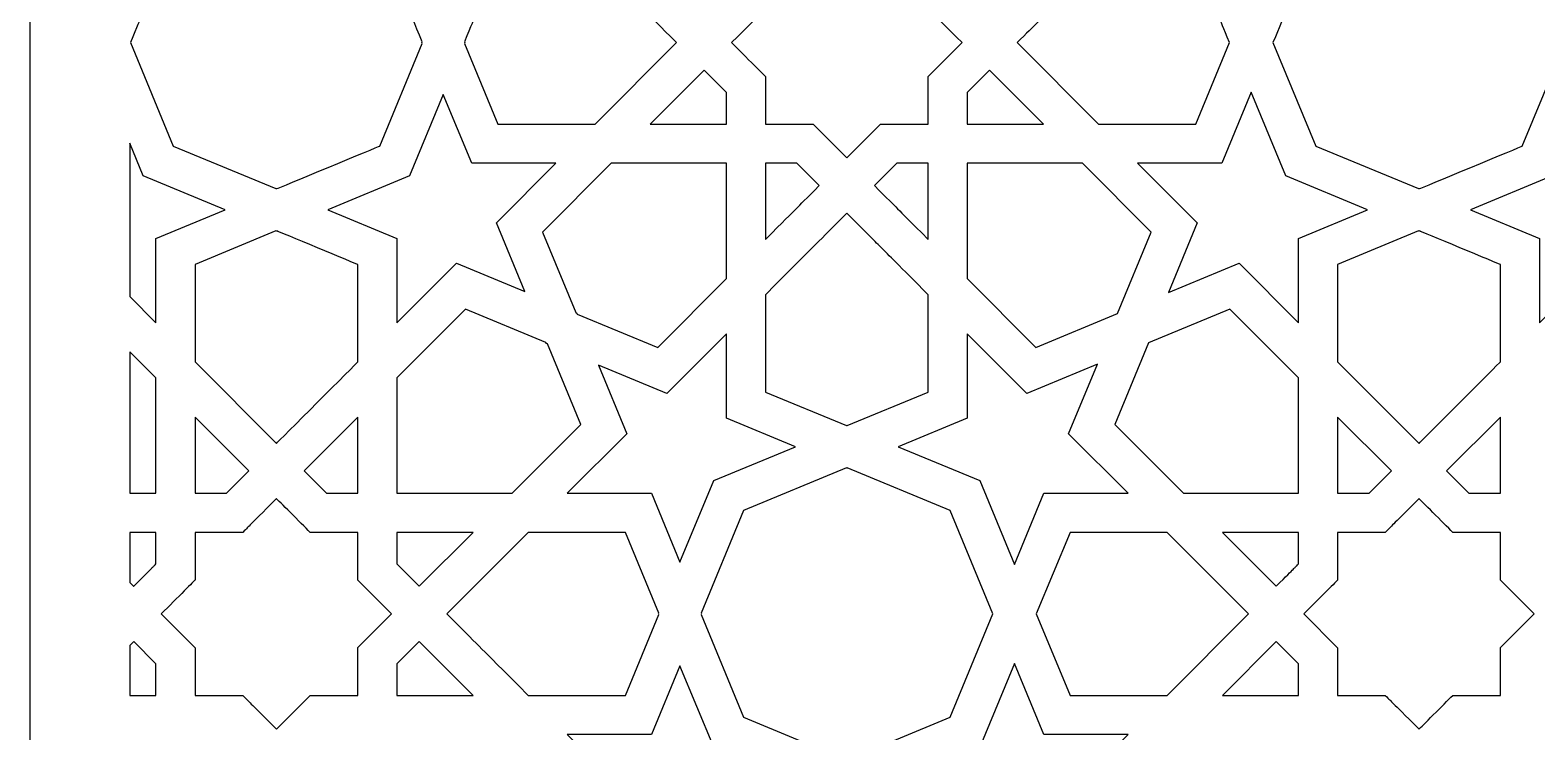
# Model space of a CAD drawing. Header units: millimetres. Extents: x -64 to 64, y -64 to 64.
# Drawn here: x -63.5 to 5.2, y -5.3 to 26.7 of the extents above; entities that cross this region are included whole.
import ezdxf

# ---------------------------------------------------------------- set-up
doc = ezdxf.new("R2010")
doc.units = ezdxf.units.MM
doc.header["$MEASUREMENT"] = 0
doc.layers.add('layer 1', color=7, linetype='Continuous')

msp = doc.modelspace()

# ---------------------------------------------------------------- linework, layer by layer
at = {"layer": 'layer 1', "color": 250}
for points, knots in [([(-63.5, 63.5), (-63.5, 63.5), (-63.5, -63.5), (-63.5, -63.5), (-63.5, -63.5), (-63.5, -63.5), (63.5, -63.5), (63.5, -63.5), (63.5, -63.5), (63.5, -63.5), (63.5, 63.5), (63.5, 63.5), (63.5, 63.5), (63.5, 63.5), (-63.5, 63.5), (-63.5, 63.5)], [0, 0, 0, 0, 0.2, 0.2, 0.2, 0.2, 0.4, 0.4, 0.4, 0.4, 0.6, 0.6, 0.6, 0.6, 1, 1, 1, 1]), ([(-47.5688, 30.8331), (-46.4172, 28.0494), (-46.3383, 27.8589), (-45.634, 26.156), (-45.634, 26.156), (-45.634, 26.156), (-45.6479, 26.1225), (-45.6479, 26.1225), (-45.6479, 26.1225), (-45.6479, 26.1225), (-45.634, 26.089), (-45.634, 26.089), (-45.634, 26.089), (-45.634, 26.089), (-47.5688, 21.4122), (-47.5688, 21.4122), (-47.5688, 21.4122), (-47.5907, 21.403), (-52.2323, 19.4793), (-52.2543, 19.4705), (-52.2543, 19.4705), (-52.2543, 19.4705), (-52.2752, 19.479), (-52.2752, 19.479), (-52.2752, 19.479), (-52.2752, 19.479), (-52.2961, 19.4705), (-52.2961, 19.4705), (-52.2961, 19.4705), (-52.2961, 19.4705), (-56.9819, 21.4122), (-56.9819, 21.4122), (-56.9819, 21.4122), (-56.9819, 21.4122), (-58.9307, 26.1225), (-58.9307, 26.1225), (-58.9307, 26.1225), (-58.2646, 27.7326), (-58.7317, 26.6033), (-56.9815, 30.8331), (-56.9815, 30.8331), (-56.9815, 30.8331), (-52.2752, 32.7836), (-52.2752, 32.7836), (-52.2752, 32.7836), (-52.218, 32.76), (-47.626, 30.8568), (-47.5688, 30.8331)], [0, 0, 0, 0, 0.0769231, 0.0769231, 0.0769231, 0.0769231, 0.1538462, 0.1538462, 0.1538462, 0.1538462, 0.2307692, 0.2307692, 0.2307692, 0.2307692, 0.3076923, 0.3076923, 0.3076923, 0.3076923, 0.3846154, 0.3846154, 0.3846154, 0.3846154, 0.4615385, 0.4615385, 0.4615385, 0.4615385, 0.5384615, 0.5384615, 0.5384615, 0.5384615, 0.6153846, 0.6153846, 0.6153846, 0.6153846, 0.6923077, 0.6923077, 0.6923077, 0.6923077, 0.7692308, 0.7692308, 0.7692308, 0.7692308, 0.8461538, 0.8461538, 0.8461538, 0.8461538, 1, 1, 1, 1]), ([(6.4336, 26.089), (6.4336, 26.089), (4.499, 21.4122), (4.499, 21.4122), (4.499, 21.4122), (4.4771, 21.403), (-0.1647, 19.4793), (-0.1866, 19.4705), (-0.1866, 19.4705), (-0.1866, 19.4705), (-0.2074, 19.479), (-0.2074, 19.479), (-0.2074, 19.479), (-0.2074, 19.479), (-0.2286, 19.4705), (-0.2286, 19.4705), (-0.2286, 19.4705), (-0.2286, 19.4705), (-4.9142, 21.4122), (-4.9142, 21.4122), (-4.9142, 21.4122), (-4.9142, 21.4122), (-6.8629, 26.1225), (-6.8629, 26.1225), (-6.8629, 26.1225), (-6.1969, 27.7326), (-6.664, 26.6033), (-4.9138, 30.8331), (-4.9138, 30.8331), (-4.9138, 30.8331), (-0.2074, 32.7836), (-0.2074, 32.7836), (-0.2074, 32.7836), (-0.1503, 32.76), (4.4418, 30.8568), (4.499, 30.8331), (4.499, 30.8331), (5.6504, 28.0494), (5.7291, 27.8589), (6.4336, 26.156), (6.4336, 26.156), (6.4336, 26.156), (6.4199, 26.1225), (6.4199, 26.1225), (6.4199, 26.1225), (6.4199, 26.1225), (6.4336, 26.089), (6.4336, 26.089)], [0, 0, 0, 0, 0.0769231, 0.0769231, 0.0769231, 0.0769231, 0.1538462, 0.1538462, 0.1538462, 0.1538462, 0.2307692, 0.2307692, 0.2307692, 0.2307692, 0.3076923, 0.3076923, 0.3076923, 0.3076923, 0.3846154, 0.3846154, 0.3846154, 0.3846154, 0.4615385, 0.4615385, 0.4615385, 0.4615385, 0.5384615, 0.5384615, 0.5384615, 0.5384615, 0.6153846, 0.6153846, 0.6153846, 0.6153846, 0.6923077, 0.6923077, 0.6923077, 0.6923077, 0.7692308, 0.7692308, 0.7692308, 0.7692308, 0.8461538, 0.8461538, 0.8461538, 0.8461538, 1, 1, 1, 1]), ([(-27.8204, 29.8376), (-27.4331, 30.2256), (-27.6796, 29.9787), (-26.2834, 31.3764), (-26.2834, 31.3764), (-24.8864, 29.9787), (-25.1329, 30.2256), (-24.7456, 29.8376), (-24.7456, 29.8376), (-24.7456, 29.8376), (-22.5714, 29.8376), (-22.5714, 29.8376), (-22.5714, 29.8376), (-22.5714, 29.8376), (-22.5714, 27.6624), (-22.5714, 27.6624), (-22.5714, 27.6624), (-22.2134, 27.3036), (-22.5122, 27.6027), (-21.0337, 26.1225), (-21.0337, 26.1225), (-21.0337, 26.1225), (-22.5714, 24.584), (-22.5714, 24.584), (-22.5714, 24.584), (-22.5714, 23.2911), (-22.5714, 23.6986), (-22.5714, 22.4084), (-22.5714, 22.4084), (-24.4909, 22.4084), (-23.9942, 22.4084), (-24.7459, 22.4084), (-24.7459, 22.4084), (-24.7459, 22.4084), (-26.2834, 20.8693), (-26.2834, 20.8693), (-26.2834, 20.8693), (-26.2834, 20.8693), (-27.8201, 22.4084), (-27.8201, 22.4084), (-27.8201, 22.4084), (-28.5722, 22.4084), (-28.0744, 22.4084), (-29.9944, 22.4084), (-29.9944, 22.4084), (-29.9944, 23.6933), (-29.9944, 23.2939), (-29.9944, 24.584), (-29.9944, 24.584), (-30.3822, 24.9717), (-30.1352, 24.7244), (-31.532, 26.1225), (-31.532, 26.1225), (-30.0368, 27.6186), (-30.3703, 27.2849), (-29.9944, 27.6613), (-29.9944, 27.6613), (-29.9944, 28.9546), (-29.9944, 28.5468), (-29.9944, 29.8376), (-29.9944, 29.8376), (-28.71, 29.8376), (-29.1097, 29.8376), (-27.8204, 29.8376)], [0, 0, 0, 0, 0.0588235, 0.0588235, 0.0588235, 0.0588235, 0.1176471, 0.1176471, 0.1176471, 0.1176471, 0.1764706, 0.1764706, 0.1764706, 0.1764706, 0.2352941, 0.2352941, 0.2352941, 0.2352941, 0.2941176, 0.2941176, 0.2941176, 0.2941176, 0.3529412, 0.3529412, 0.3529412, 0.3529412, 0.4117647, 0.4117647, 0.4117647, 0.4117647, 0.4705882, 0.4705882, 0.4705882, 0.4705882, 0.5294118, 0.5294118, 0.5294118, 0.5294118, 0.5882353, 0.5882353, 0.5882353, 0.5882353, 0.6470588, 0.6470588, 0.6470588, 0.6470588, 0.7058824, 0.7058824, 0.7058824, 0.7058824, 0.7647059, 0.7647059, 0.7647059, 0.7647059, 0.8235294, 0.8235294, 0.8235294, 0.8235294, 0.8823529, 0.8823529, 0.8823529, 0.8823529, 1, 1, 1, 1]), ([(-43.7093, 26.156), (-43.0506, 27.7481), (-43.3769, 26.9593), (-42.186, 29.8376), (-42.186, 29.8376), (-42.186, 29.8376), (-37.7581, 29.8376), (-37.7581, 29.8376), (-37.7581, 29.8376), (-34.8762, 26.9529), (-35.682, 27.7594), (-34.0461, 26.1225), (-34.0461, 26.1225), (-34.0461, 26.1225), (-37.7581, 22.4077), (-37.7581, 22.4077), (-37.7581, 22.4077), (-37.7581, 22.4077), (-42.186, 22.4077), (-42.186, 22.4077), (-42.186, 22.4077), (-42.186, 22.4077), (-43.7093, 26.089), (-43.7093, 26.089), (-43.7093, 26.089), (-43.7093, 26.089), (-43.6952, 26.1225), (-43.6952, 26.1225), (-43.6952, 26.1225), (-43.6952, 26.1225), (-43.7093, 26.156), (-43.7093, 26.156)], [0, 0, 0, 0, 0.1111111, 0.1111111, 0.1111111, 0.1111111, 0.2222222, 0.2222222, 0.2222222, 0.2222222, 0.3333333, 0.3333333, 0.3333333, 0.3333333, 0.4444444, 0.4444444, 0.4444444, 0.4444444, 0.5555556, 0.5555556, 0.5555556, 0.5555556, 0.6666667, 0.6666667, 0.6666667, 0.6666667, 0.7777778, 0.7777778, 0.7777778, 0.7777778, 1, 1, 1, 1]), ([(-14.8078, 29.8376), (-14.8078, 29.8376), (-10.3801, 29.8376), (-10.3801, 29.8376), (-10.3801, 29.8376), (-9.1436, 26.8496), (-9.4446, 27.5766), (-8.8427, 26.1225), (-8.8427, 26.1225), (-8.8427, 26.1225), (-10.3801, 22.4084), (-10.3801, 22.4084), (-10.3801, 22.4084), (-10.3801, 22.4084), (-14.8078, 22.4084), (-14.8078, 22.4084), (-14.8078, 22.4084), (-14.8078, 22.4084), (-18.5194, 26.1225), (-18.5194, 26.1225), (-18.5194, 26.1225), (-16.7763, 27.8673), (-17.714, 26.9286), (-14.8078, 29.8376)], [0, 0, 0, 0, 0.1428571, 0.1428571, 0.1428571, 0.1428571, 0.2857143, 0.2857143, 0.2857143, 0.2857143, 0.4285714, 0.4285714, 0.4285714, 0.4285714, 0.5714286, 0.5714286, 0.5714286, 0.5714286, 0.7142857, 0.7142857, 0.7142857, 0.7142857, 1, 1, 1, 1]), ([(-32.789, 24.8645), (-32.789, 24.8645), (-31.7726, 23.8467), (-31.7726, 23.8467), (-31.7726, 23.8467), (-31.7726, 23.8467), (-31.7726, 22.4084), (-31.7726, 22.4084), (-31.7726, 22.4084), (-31.7726, 22.4084), (-35.2437, 22.4077), (-35.2437, 22.4077), (-35.2437, 22.4077), (-35.2437, 22.4077), (-32.789, 24.8645), (-32.789, 24.8645)], [0, 0, 0, 0, 0.2, 0.2, 0.2, 0.2, 0.4, 0.4, 0.4, 0.4, 0.6, 0.6, 0.6, 0.6, 1, 1, 1, 1]), ([(-19.7771, 24.8645), (-19.7771, 24.8645), (-19.7764, 24.8638), (-19.7764, 24.8638), (-19.7764, 24.8638), (-19.7764, 24.8638), (-19.776, 24.8645), (-19.776, 24.8645), (-19.776, 24.8645), (-19.776, 24.8645), (-17.3224, 22.4084), (-17.3224, 22.4084), (-17.3224, 22.4084), (-17.3224, 22.4084), (-20.7934, 22.4084), (-20.7934, 22.4084), (-20.7934, 22.4084), (-20.7934, 22.4084), (-20.7934, 23.8467), (-20.7934, 23.8467), (-20.7934, 23.8467), (-20.7934, 23.8467), (-19.7771, 24.8645), (-19.7771, 24.8645)], [0, 0, 0, 0, 0.1428571, 0.1428571, 0.1428571, 0.1428571, 0.2857143, 0.2857143, 0.2857143, 0.2857143, 0.4285714, 0.4285714, 0.4285714, 0.4285714, 0.5714286, 0.5714286, 0.5714286, 0.5714286, 0.7142857, 0.7142857, 0.7142857, 0.7142857, 1, 1, 1, 1]), ([(-43.3736, 20.628), (-43.3736, 20.628), (-39.5363, 20.628), (-39.5363, 20.628), (-39.5363, 20.628), (-39.5363, 20.628), (-42.2497, 17.9126), (-42.2497, 17.9126), (-42.2497, 17.9126), (-42.2497, 17.9126), (-40.956, 14.7863), (-40.956, 14.7863), (-40.956, 14.7863), (-40.956, 14.7863), (-44.0715, 16.0778), (-44.0715, 16.0778), (-44.0715, 16.0778), (-44.0715, 16.0778), (-46.7858, 13.3618), (-46.7858, 13.3618), (-46.7858, 13.3618), (-46.7858, 13.8458), (-46.7858, 16.733), (-46.7858, 17.2029), (-46.7858, 17.2029), (-46.7858, 17.2029), (-49.9309, 18.5071), (-49.9309, 18.5071), (-49.9309, 18.5071), (-49.9309, 18.5071), (-46.2084, 20.0505), (-46.2084, 20.0505), (-46.2084, 20.0505), (-46.2084, 20.0505), (-44.6716, 23.7638), (-44.6716, 23.7638), (-44.6716, 23.7638), (-44.6716, 23.7638), (-43.3736, 20.628), (-43.3736, 20.628)], [0, 0, 0, 0, 0.0909091, 0.0909091, 0.0909091, 0.0909091, 0.1818182, 0.1818182, 0.1818182, 0.1818182, 0.2727273, 0.2727273, 0.2727273, 0.2727273, 0.3636364, 0.3636364, 0.3636364, 0.3636364, 0.4545455, 0.4545455, 0.4545455, 0.4545455, 0.5454545, 0.5454545, 0.5454545, 0.5454545, 0.6363636, 0.6363636, 0.6363636, 0.6363636, 0.7272727, 0.7272727, 0.7272727, 0.7272727, 0.8181818, 0.8181818, 0.8181818, 0.8181818, 1, 1, 1, 1]), ([(-8.4113, 16.0778), (-8.4113, 16.0778), (-11.6268, 14.7447), (-11.6268, 14.7447), (-11.6268, 14.7447), (-11.6268, 14.7447), (-10.3159, 17.9119), (-10.3159, 17.9119), (-10.3159, 17.9119), (-10.3159, 17.9119), (-13.0302, 20.6287), (-13.0302, 20.6287), (-13.0302, 20.6287), (-12.5465, 20.6287), (-9.6622, 20.6287), (-9.1923, 20.6287), (-9.1923, 20.6287), (-9.1923, 20.6287), (-7.8528, 23.8644), (-7.8528, 23.8644), (-7.8528, 23.8644), (-7.8528, 23.8644), (-6.2742, 20.0505), (-6.2742, 20.0505), (-6.2742, 20.0505), (-6.2742, 20.0505), (-2.5516, 18.5071), (-2.5516, 18.5071), (-2.5516, 18.5071), (-2.5516, 18.5071), (-5.6974, 17.2029), (-5.6974, 17.2029), (-5.6974, 17.2029), (-5.6974, 16.7192), (-5.6974, 13.8335), (-5.6974, 13.3618), (-5.6974, 13.3618), (-5.6974, 13.3618), (-8.4113, 16.0778), (-8.4113, 16.0778)], [0, 0, 0, 0, 0.0909091, 0.0909091, 0.0909091, 0.0909091, 0.1818182, 0.1818182, 0.1818182, 0.1818182, 0.2727273, 0.2727273, 0.2727273, 0.2727273, 0.3636364, 0.3636364, 0.3636364, 0.3636364, 0.4545455, 0.4545455, 0.4545455, 0.4545455, 0.5454545, 0.5454545, 0.5454545, 0.5454545, 0.6363636, 0.6363636, 0.6363636, 0.6363636, 0.7272727, 0.7272727, 0.7272727, 0.7272727, 0.8181818, 0.8181818, 0.8181818, 0.8181818, 1, 1, 1, 1]), ([(8.6942, 20.628), (8.6942, 20.628), (12.5314, 20.628), (12.5314, 20.628), (12.5314, 20.628), (12.5314, 20.628), (9.8178, 17.9126), (9.8178, 17.9126), (9.8178, 17.9126), (9.8178, 17.9126), (11.1114, 14.7863), (11.1114, 14.7863), (11.1114, 14.7863), (11.1114, 14.7863), (7.9961, 16.0778), (7.9961, 16.0778), (7.9961, 16.0778), (7.9961, 16.0778), (5.2818, 13.3618), (5.2818, 13.3618), (5.2818, 13.3618), (5.2818, 13.8458), (5.2818, 16.733), (5.2818, 17.2029), (5.2818, 17.2029), (5.2818, 17.2029), (2.1368, 18.5071), (2.1368, 18.5071), (2.1368, 18.5071), (2.1368, 18.5071), (5.8593, 20.0505), (5.8593, 20.0505), (5.8593, 20.0505), (5.8593, 20.0505), (7.396, 23.7638), (7.396, 23.7638), (7.396, 23.7638), (7.396, 23.7638), (8.6942, 20.628), (8.6942, 20.628)], [0, 0, 0, 0, 0.0909091, 0.0909091, 0.0909091, 0.0909091, 0.1818182, 0.1818182, 0.1818182, 0.1818182, 0.2727273, 0.2727273, 0.2727273, 0.2727273, 0.3636364, 0.3636364, 0.3636364, 0.3636364, 0.4545455, 0.4545455, 0.4545455, 0.4545455, 0.5454545, 0.5454545, 0.5454545, 0.5454545, 0.6363636, 0.6363636, 0.6363636, 0.6363636, 0.7272727, 0.7272727, 0.7272727, 0.7272727, 0.8181818, 0.8181818, 0.8181818, 0.8181818, 1, 1, 1, 1]), ([(-58.9587, 21.5403), (-58.9587, 21.5403), (-58.3419, 20.0505), (-58.3419, 20.0505), (-58.3419, 20.0505), (-58.3419, 20.0505), (-54.6194, 18.5071), (-54.6194, 18.5071), (-54.6194, 18.5071), (-54.6194, 18.5071), (-57.7649, 17.2029), (-57.7649, 17.2029), (-57.7649, 17.2029), (-57.7649, 16.7192), (-57.7649, 13.8335), (-57.7649, 13.3618), (-57.7649, 13.3618), (-57.7649, 13.3618), (-58.9587, 14.5563), (-58.9587, 14.5563), (-58.9587, 14.5563), (-58.9587, 14.5563), (-58.9587, 21.5403), (-58.9587, 21.5403)], [0, 0, 0, 0, 0.1428571, 0.1428571, 0.1428571, 0.1428571, 0.2857143, 0.2857143, 0.2857143, 0.2857143, 0.4285714, 0.4285714, 0.4285714, 0.4285714, 0.5714286, 0.5714286, 0.5714286, 0.5714286, 0.7142857, 0.7142857, 0.7142857, 0.7142857, 1, 1, 1, 1]), ([(-31.7726, 20.6287), (-31.7726, 20.6287), (-31.7726, 15.3751), (-31.7726, 15.3751), (-31.7726, 15.3751), (-31.7726, 15.3751), (-34.9032, 12.2417), (-34.9032, 12.2417), (-34.9032, 12.2417), (-34.9032, 12.2417), (-38.5643, 13.759), (-38.5643, 13.759), (-38.5643, 13.759), (-38.5643, 13.759), (-38.5826, 13.8024), (-38.5826, 13.8024), (-38.5826, 13.8024), (-38.5826, 13.8024), (-38.6332, 13.8236), (-38.6332, 13.8236), (-38.6332, 13.8236), (-38.6332, 13.8236), (-40.1526, 17.4946), (-40.1526, 17.4946), (-40.1526, 17.4946), (-40.1526, 17.4946), (-37.0218, 20.628), (-37.0218, 20.628), (-37.0218, 20.628), (-37.0218, 20.628), (-31.7726, 20.6287), (-31.7726, 20.6287)], [0, 0, 0, 0, 0.1111111, 0.1111111, 0.1111111, 0.1111111, 0.2222222, 0.2222222, 0.2222222, 0.2222222, 0.3333333, 0.3333333, 0.3333333, 0.3333333, 0.4444444, 0.4444444, 0.4444444, 0.4444444, 0.5555556, 0.5555556, 0.5555556, 0.5555556, 0.6666667, 0.6666667, 0.6666667, 0.6666667, 0.7777778, 0.7777778, 0.7777778, 0.7777778, 1, 1, 1, 1]), ([(-29.9944, 17.1542), (-29.9944, 17.1542), (-29.9944, 20.6287), (-29.9944, 20.6287), (-29.9944, 20.6287), (-29.9944, 20.6287), (-28.5571, 20.6287), (-28.5571, 20.6287), (-28.5571, 20.6287), (-28.5571, 20.6287), (-27.5403, 19.6106), (-27.5403, 19.6106), (-27.5403, 19.6106), (-28.8159, 18.3339), (-28.2899, 18.8602), (-29.9944, 17.1542)], [0, 0, 0, 0, 0.2, 0.2, 0.2, 0.2, 0.4, 0.4, 0.4, 0.4, 0.6, 0.6, 0.6, 0.6, 1, 1, 1, 1]), ([(-25.0261, 19.6106), (-25.0261, 19.6106), (-24.009, 20.6287), (-24.009, 20.6287), (-24.009, 20.6287), (-24.009, 20.6287), (-22.5714, 20.6287), (-22.5714, 20.6287), (-22.5714, 20.6287), (-22.5714, 20.6287), (-22.5714, 17.1542), (-22.5714, 17.1542), (-22.5714, 17.1542), (-24.3004, 18.8842), (-23.7465, 18.3303), (-25.0261, 19.6106)], [0, 0, 0, 0, 0.2, 0.2, 0.2, 0.2, 0.4, 0.4, 0.4, 0.4, 0.6, 0.6, 0.6, 0.6, 1, 1, 1, 1]), ([(-15.5441, 20.6287), (-15.5441, 20.6287), (-12.4135, 17.495), (-12.4135, 17.495), (-12.4135, 17.495), (-12.4135, 17.495), (-13.9506, 13.7806), (-13.9506, 13.7806), (-13.9506, 13.7806), (-13.9506, 13.7806), (-17.6629, 12.2417), (-17.6629, 12.2417), (-17.6629, 12.2417), (-17.6629, 12.2417), (-20.7934, 15.3751), (-20.7934, 15.3751), (-20.7934, 15.3751), (-20.7934, 15.3751), (-20.7934, 20.6287), (-20.7934, 20.6287), (-20.7934, 20.6287), (-20.7934, 20.6287), (-15.5441, 20.6287), (-15.5441, 20.6287)], [0, 0, 0, 0, 0.1428571, 0.1428571, 0.1428571, 0.1428571, 0.2857143, 0.2857143, 0.2857143, 0.2857143, 0.4285714, 0.4285714, 0.4285714, 0.4285714, 0.5714286, 0.5714286, 0.5714286, 0.5714286, 0.7142857, 0.7142857, 0.7142857, 0.7142857, 1, 1, 1, 1]), ([(-26.2837, 18.3526), (-26.2837, 18.3526), (-26.2834, 18.3522), (-26.2834, 18.3522), (-26.2834, 18.3522), (-26.2834, 18.3522), (-26.2826, 18.3526), (-26.2826, 18.3526), (-26.2826, 18.3526), (-24.3896, 16.4578), (-25.2779, 17.3468), (-22.5714, 14.6378), (-22.5714, 14.6378), (-22.5714, 14.6378), (-22.5714, 10.2062), (-22.5714, 10.2062), (-22.5714, 10.2062), (-22.5714, 10.2062), (-26.2625, 8.6762), (-26.2625, 8.6762), (-26.2625, 8.6762), (-26.2625, 8.6762), (-26.2834, 8.685), (-26.2834, 8.685), (-26.2834, 8.685), (-26.2834, 8.685), (-26.3038, 8.6762), (-26.3038, 8.6762), (-26.3038, 8.6762), (-26.3038, 8.6762), (-29.9944, 10.2062), (-29.9944, 10.2062), (-29.9944, 10.2062), (-29.9944, 10.2062), (-29.9944, 14.6378), (-29.9944, 14.6378), (-29.9944, 14.6378), (-27.2863, 17.3489), (-28.1234, 16.5107), (-26.2837, 18.3526)], [0, 0, 0, 0, 0.0909091, 0.0909091, 0.0909091, 0.0909091, 0.1818182, 0.1818182, 0.1818182, 0.1818182, 0.2727273, 0.2727273, 0.2727273, 0.2727273, 0.3636364, 0.3636364, 0.3636364, 0.3636364, 0.4545455, 0.4545455, 0.4545455, 0.4545455, 0.5454545, 0.5454545, 0.5454545, 0.5454545, 0.6363636, 0.6363636, 0.6363636, 0.6363636, 0.7272727, 0.7272727, 0.7272727, 0.7272727, 0.8181818, 0.8181818, 0.8181818, 0.8181818, 1, 1, 1, 1]), ([(-52.2752, 17.5352), (-52.2752, 17.5352), (-52.2543, 17.544), (-52.2543, 17.544), (-52.2543, 17.544), (-52.2325, 17.5352), (-48.5852, 16.0235), (-48.5635, 16.0143), (-48.5635, 16.0143), (-48.5635, 16.0143), (-48.5635, 11.5824), (-48.5635, 11.5824), (-48.5635, 11.5824), (-48.6245, 11.5214), (-52.2141, 7.928), (-52.2752, 7.8673), (-52.2752, 7.8673), (-52.2752, 7.8673), (-55.9868, 11.5824), (-55.9868, 11.5824), (-55.9868, 11.5824), (-55.9868, 11.5824), (-55.9868, 16.0143), (-55.9868, 16.0143), (-55.9868, 16.0143), (-55.9868, 16.0143), (-52.2961, 17.544), (-52.2961, 17.544), (-52.2961, 17.544), (-52.2961, 17.544), (-52.2752, 17.5352), (-52.2752, 17.5352)], [0, 0, 0, 0, 0.1111111, 0.1111111, 0.1111111, 0.1111111, 0.2222222, 0.2222222, 0.2222222, 0.2222222, 0.3333333, 0.3333333, 0.3333333, 0.3333333, 0.4444444, 0.4444444, 0.4444444, 0.4444444, 0.5555556, 0.5555556, 0.5555556, 0.5555556, 0.6666667, 0.6666667, 0.6666667, 0.6666667, 0.7777778, 0.7777778, 0.7777778, 0.7777778, 1, 1, 1, 1]), ([(-0.2074, 7.8673), (-0.2074, 7.8673), (-3.919, 11.5824), (-3.919, 11.5824), (-3.919, 11.5824), (-3.919, 11.5824), (-3.919, 16.0143), (-3.919, 16.0143), (-3.919, 16.0143), (-3.919, 16.0143), (-0.2286, 17.544), (-0.2286, 17.544), (-0.2286, 17.544), (-0.2286, 17.544), (-0.2074, 17.5352), (-0.2074, 17.5352), (-0.2074, 17.5352), (-0.2074, 17.5352), (-0.1866, 17.544), (-0.1866, 17.544), (-0.1866, 17.544), (-0.1647, 17.5352), (3.4826, 16.0235), (3.5041, 16.0143), (3.5041, 16.0143), (3.5041, 16.0143), (3.5041, 11.5824), (3.5041, 11.5824), (3.5041, 11.5824), (3.4431, 11.5214), (-0.1464, 7.928), (-0.2074, 7.8673)], [0, 0, 0, 0, 0.1111111, 0.1111111, 0.1111111, 0.1111111, 0.2222222, 0.2222222, 0.2222222, 0.2222222, 0.3333333, 0.3333333, 0.3333333, 0.3333333, 0.4444444, 0.4444444, 0.4444444, 0.4444444, 0.5555556, 0.5555556, 0.5555556, 0.5555556, 0.6666667, 0.6666667, 0.6666667, 0.6666667, 0.7777778, 0.7777778, 0.7777778, 0.7777778, 1, 1, 1, 1]), ([(-39.9941, 12.4612), (-39.9941, 12.4612), (-39.9758, 12.4171), (-39.9758, 12.4171), (-39.9758, 12.4171), (-39.9758, 12.4171), (-39.9247, 12.3959), (-39.9247, 12.3959), (-39.9247, 12.3959), (-39.9247, 12.3959), (-38.4058, 8.7256), (-38.4058, 8.7256), (-38.4058, 8.7256), (-38.4058, 8.7256), (-41.5365, 5.5919), (-41.5365, 5.5919), (-41.5365, 5.5919), (-41.5365, 5.5919), (-46.7858, 5.5919), (-46.7858, 5.5919), (-46.7858, 5.5919), (-46.7858, 5.5919), (-46.7858, 10.8454), (-46.7858, 10.8454), (-46.7858, 10.8454), (-46.7858, 10.8454), (-43.6552, 13.9785), (-43.6552, 13.9785), (-43.6552, 13.9785), (-43.6552, 13.9785), (-39.9941, 12.4612), (-39.9941, 12.4612)], [0, 0, 0, 0, 0.1111111, 0.1111111, 0.1111111, 0.1111111, 0.2222222, 0.2222222, 0.2222222, 0.2222222, 0.3333333, 0.3333333, 0.3333333, 0.3333333, 0.4444444, 0.4444444, 0.4444444, 0.4444444, 0.5555556, 0.5555556, 0.5555556, 0.5555556, 0.6666667, 0.6666667, 0.6666667, 0.6666667, 0.7777778, 0.7777778, 0.7777778, 0.7777778, 1, 1, 1, 1]), ([(-10.9467, 5.5919), (-10.9467, 5.5919), (-14.0769, 8.7253), (-14.0769, 8.7253), (-14.0769, 8.7253), (-14.0769, 8.7253), (-12.5395, 12.4404), (-12.5395, 12.4404), (-12.5395, 12.4404), (-12.5395, 12.4404), (-8.8279, 13.9785), (-8.8279, 13.9785), (-8.8279, 13.9785), (-8.8279, 13.9785), (-5.6974, 10.8454), (-5.6974, 10.8454), (-5.6974, 10.8454), (-5.6974, 10.8454), (-5.6974, 5.5919), (-5.6974, 5.5919), (-5.6974, 5.5919), (-5.6974, 5.5919), (-10.9467, 5.5919), (-10.9467, 5.5919)], [0, 0, 0, 0, 0.1428571, 0.1428571, 0.1428571, 0.1428571, 0.2857143, 0.2857143, 0.2857143, 0.2857143, 0.4285714, 0.4285714, 0.4285714, 0.4285714, 0.5714286, 0.5714286, 0.5714286, 0.5714286, 0.7142857, 0.7142857, 0.7142857, 0.7142857, 1, 1, 1, 1]), ([(-28.627, 7.7131), (-28.627, 7.7131), (-32.35, 6.1697), (-32.35, 6.1697), (-32.35, 6.1697), (-32.35, 6.1697), (-33.8868, 2.4564), (-33.8868, 2.4564), (-33.8868, 2.4564), (-33.8868, 2.4564), (-35.1848, 5.5919), (-35.1848, 5.5919), (-35.1848, 5.5919), (-35.6653, 5.5919), (-38.5421, 5.5919), (-39.0226, 5.5919), (-39.0226, 5.5919), (-39.0226, 5.5919), (-36.3087, 8.3083), (-36.3087, 8.3083), (-36.3087, 8.3083), (-36.3087, 8.3083), (-37.6023, 11.4339), (-37.6023, 11.4339), (-37.6023, 11.4339), (-37.6023, 11.4339), (-34.486, 10.1427), (-34.486, 10.1427), (-34.486, 10.1427), (-34.486, 10.1427), (-31.7726, 12.8584), (-31.7726, 12.8584), (-31.7726, 12.8584), (-31.7726, 12.8584), (-31.7726, 9.0174), (-31.7726, 9.0174), (-31.7726, 9.0174), (-31.7726, 9.0174), (-28.627, 7.7131), (-28.627, 7.7131)], [0, 0, 0, 0, 0.0909091, 0.0909091, 0.0909091, 0.0909091, 0.1818182, 0.1818182, 0.1818182, 0.1818182, 0.2727273, 0.2727273, 0.2727273, 0.2727273, 0.3636364, 0.3636364, 0.3636364, 0.3636364, 0.4545455, 0.4545455, 0.4545455, 0.4545455, 0.5454545, 0.5454545, 0.5454545, 0.5454545, 0.6363636, 0.6363636, 0.6363636, 0.6363636, 0.7272727, 0.7272727, 0.7272727, 0.7272727, 0.8181818, 0.8181818, 0.8181818, 0.8181818, 1, 1, 1, 1]), ([(-18.0795, 10.1427), (-18.0795, 10.1427), (-14.8632, 11.4759), (-14.8632, 11.4759), (-14.8632, 11.4759), (-14.8632, 11.4759), (-16.1745, 8.3072), (-16.1745, 8.3072), (-16.1745, 8.3072), (-16.1745, 8.3072), (-13.4606, 5.5919), (-13.4606, 5.5919), (-13.4606, 5.5919), (-13.9442, 5.5919), (-16.8286, 5.5919), (-17.2985, 5.5919), (-17.2985, 5.5919), (-17.2985, 5.5919), (-18.638, 2.3555), (-18.638, 2.3555), (-18.638, 2.3555), (-18.638, 2.3555), (-20.2163, 6.1697), (-20.2163, 6.1697), (-20.2163, 6.1697), (-20.2163, 6.1697), (-23.9391, 7.7131), (-23.9391, 7.7131), (-23.9391, 7.7131), (-23.9391, 7.7131), (-20.7934, 9.0174), (-20.7934, 9.0174), (-20.7934, 9.0174), (-20.7934, 9.0174), (-20.7934, 12.8584), (-20.7934, 12.8584), (-20.7934, 12.8584), (-20.7934, 12.8584), (-18.0795, 10.1427), (-18.0795, 10.1427)], [0, 0, 0, 0, 0.0909091, 0.0909091, 0.0909091, 0.0909091, 0.1818182, 0.1818182, 0.1818182, 0.1818182, 0.2727273, 0.2727273, 0.2727273, 0.2727273, 0.3636364, 0.3636364, 0.3636364, 0.3636364, 0.4545455, 0.4545455, 0.4545455, 0.4545455, 0.5454545, 0.5454545, 0.5454545, 0.5454545, 0.6363636, 0.6363636, 0.6363636, 0.6363636, 0.7272727, 0.7272727, 0.7272727, 0.7272727, 0.8181818, 0.8181818, 0.8181818, 0.8181818, 1, 1, 1, 1]), ([(-58.9587, 12.04), (-58.9587, 12.04), (-57.7649, 10.8454), (-57.7649, 10.8454), (-57.7649, 10.8454), (-57.7649, 10.8454), (-57.7649, 5.5919), (-57.7649, 5.5919), (-57.7649, 5.5919), (-57.7649, 5.5919), (-58.9587, 5.5919), (-58.9587, 5.5919), (-58.9587, 5.5919), (-58.9587, 5.5919), (-58.9587, 12.04), (-58.9587, 12.04)], [0, 0, 0, 0, 0.2, 0.2, 0.2, 0.2, 0.4, 0.4, 0.4, 0.4, 0.6, 0.6, 0.6, 0.6, 1, 1, 1, 1]), ([(-53.5321, 6.6093), (-53.5321, 6.6093), (-54.5487, 5.5919), (-54.5487, 5.5919), (-54.5487, 5.5919), (-54.5487, 5.5919), (-55.9868, 5.5919), (-55.9868, 5.5919), (-55.9868, 5.5919), (-55.9868, 5.5919), (-55.9868, 9.0657), (-55.9868, 9.0657), (-55.9868, 9.0657), (-55.9868, 9.0657), (-53.5321, 6.6093), (-53.5321, 6.6093)], [0, 0, 0, 0, 0.2, 0.2, 0.2, 0.2, 0.4, 0.4, 0.4, 0.4, 0.6, 0.6, 0.6, 0.6, 1, 1, 1, 1]), ([(-48.5635, 9.0657), (-48.5635, 9.0657), (-48.5635, 5.5919), (-48.5635, 5.5919), (-48.5635, 5.5919), (-48.5635, 5.5919), (-50.0016, 5.5919), (-50.0016, 5.5919), (-50.0016, 5.5919), (-50.0016, 5.5919), (-51.0182, 6.6093), (-51.0182, 6.6093), (-51.0182, 6.6093), (-51.0182, 6.6093), (-48.5635, 9.0657), (-48.5635, 9.0657)], [0, 0, 0, 0, 0.2, 0.2, 0.2, 0.2, 0.4, 0.4, 0.4, 0.4, 0.6, 0.6, 0.6, 0.6, 1, 1, 1, 1]), ([(-1.4644, 6.6093), (-1.4644, 6.6093), (-2.4811, 5.5919), (-2.4811, 5.5919), (-2.4811, 5.5919), (-2.4811, 5.5919), (-3.919, 5.5919), (-3.919, 5.5919), (-3.919, 5.5919), (-3.919, 5.5919), (-3.919, 9.0657), (-3.919, 9.0657), (-3.919, 9.0657), (-3.919, 9.0657), (-1.4644, 6.6093), (-1.4644, 6.6093)], [0, 0, 0, 0, 0.2, 0.2, 0.2, 0.2, 0.4, 0.4, 0.4, 0.4, 0.6, 0.6, 0.6, 0.6, 1, 1, 1, 1]), ([(3.5041, 9.0657), (3.5041, 9.0657), (3.5041, 5.5919), (3.5041, 5.5919), (3.5041, 5.5919), (3.5041, 5.5919), (2.0659, 5.5919), (2.0659, 5.5919), (2.0659, 5.5919), (2.0659, 5.5919), (1.0495, 6.6093), (1.0495, 6.6093), (1.0495, 6.6093), (1.0495, 6.6093), (3.5041, 9.0657), (3.5041, 9.0657)], [0, 0, 0, 0, 0.2, 0.2, 0.2, 0.2, 0.4, 0.4, 0.4, 0.4, 0.6, 0.6, 0.6, 0.6, 1, 1, 1, 1]), ([(-30.9896, -4.6126), (-30.9896, -4.6126), (-32.9244, 0.0642), (-32.9244, 0.0642), (-32.9244, 0.0642), (-32.9244, 0.0642), (-32.9105, 0.0977), (-32.9105, 0.0977), (-32.9105, 0.0977), (-32.9105, 0.0977), (-32.9244, 0.1312), (-32.9244, 0.1312), (-32.9244, 0.1312), (-32.9244, 0.1312), (-30.9896, 4.8084), (-30.9896, 4.8084), (-30.9896, 4.8084), (-30.9896, 4.8084), (-26.3042, 6.7504), (-26.3042, 6.7504), (-26.3042, 6.7504), (-26.3042, 6.7504), (-26.2834, 6.7416), (-26.2834, 6.7416), (-26.2834, 6.7416), (-26.2834, 6.7416), (-26.2622, 6.7504), (-26.2622, 6.7504), (-26.2622, 6.7504), (-26.2622, 6.7504), (-21.5766, 4.8084), (-21.5766, 4.8084), (-21.5766, 4.8084), (-21.5766, 4.8084), (-19.6275, 0.0977), (-19.6275, 0.0977), (-19.6275, 0.0977), (-19.6275, 0.0977), (-21.5766, -4.6126), (-21.5766, -4.6126), (-21.5766, -4.6126), (-21.5766, -4.6126), (-26.2834, -6.5631), (-26.2834, -6.5631), (-26.2834, -6.5631), (-26.2834, -6.5631), (-30.9896, -4.6126), (-30.9896, -4.6126)], [0, 0, 0, 0, 0.0769231, 0.0769231, 0.0769231, 0.0769231, 0.1538462, 0.1538462, 0.1538462, 0.1538462, 0.2307692, 0.2307692, 0.2307692, 0.2307692, 0.3076923, 0.3076923, 0.3076923, 0.3076923, 0.3846154, 0.3846154, 0.3846154, 0.3846154, 0.4615385, 0.4615385, 0.4615385, 0.4615385, 0.5384615, 0.5384615, 0.5384615, 0.5384615, 0.6153846, 0.6153846, 0.6153846, 0.6153846, 0.6923077, 0.6923077, 0.6923077, 0.6923077, 0.7692308, 0.7692308, 0.7692308, 0.7692308, 0.8461538, 0.8461538, 0.8461538, 0.8461538, 1, 1, 1, 1]), ([(-53.8128, 3.8121), (-53.4254, 4.2002), (-53.672, 3.9532), (-52.2752, 5.3509), (-52.2752, 5.3509), (-52.2063, 5.2821), (-51.1635, 4.2383), (-50.738, 3.8121), (-50.738, 3.8121), (-50.738, 3.8121), (-48.5635, 3.8121), (-48.5635, 3.8121), (-48.5635, 3.8121), (-48.5635, 3.8121), (-48.5635, 1.6369), (-48.5635, 1.6369), (-48.5635, 1.6369), (-48.5635, 1.6369), (-47.0258, 0.0977), (-47.0258, 0.0977), (-47.0258, 0.0977), (-47.0258, 0.0977), (-48.5635, -1.4407), (-48.5635, -1.4407), (-48.5635, -1.4407), (-48.5635, -2.1939), (-48.5635, -1.6954), (-48.5635, -3.617), (-48.5635, -3.617), (-49.8483, -3.617), (-49.4484, -3.617), (-50.738, -3.617), (-50.738, -3.617), (-51.1296, -4.0093), (-52.2009, -5.0818), (-52.2752, -5.1558), (-52.2752, -5.1558), (-53.672, -3.7581), (-53.4254, -4.0051), (-53.8128, -3.617), (-53.8128, -3.617), (-55.1045, -3.617), (-54.6978, -3.617), (-55.9868, -3.617), (-55.9868, -3.617), (-55.9868, -2.3336), (-55.9868, -2.7316), (-55.9868, -1.4414), (-55.9868, -1.4414), (-55.9868, -1.4414), (-57.5248, 0.0977), (-57.5248, 0.0977), (-57.5248, 0.0977), (-56.7902, 0.8326), (-55.9872, 1.6362), (-55.9868, 1.6369), (-55.9868, 1.6369), (-55.9868, 2.9295), (-55.9868, 2.5224), (-55.9868, 3.8121), (-55.9868, 3.8121), (-54.7023, 3.8121), (-55.1021, 3.8121), (-53.8128, 3.8121)], [0, 0, 0, 0, 0.0588235, 0.0588235, 0.0588235, 0.0588235, 0.1176471, 0.1176471, 0.1176471, 0.1176471, 0.1764706, 0.1764706, 0.1764706, 0.1764706, 0.2352941, 0.2352941, 0.2352941, 0.2352941, 0.2941176, 0.2941176, 0.2941176, 0.2941176, 0.3529412, 0.3529412, 0.3529412, 0.3529412, 0.4117647, 0.4117647, 0.4117647, 0.4117647, 0.4705882, 0.4705882, 0.4705882, 0.4705882, 0.5294118, 0.5294118, 0.5294118, 0.5294118, 0.5882353, 0.5882353, 0.5882353, 0.5882353, 0.6470588, 0.6470588, 0.6470588, 0.6470588, 0.7058824, 0.7058824, 0.7058824, 0.7058824, 0.7647059, 0.7647059, 0.7647059, 0.7647059, 0.8235294, 0.8235294, 0.8235294, 0.8235294, 0.8823529, 0.8823529, 0.8823529, 0.8823529, 1, 1, 1, 1]), ([(-3.919, 1.6369), (-3.919, 2.9295), (-3.919, 2.5224), (-3.919, 3.8121), (-3.919, 3.8121), (-2.6349, 3.8121), (-3.0346, 3.8121), (-1.7452, 3.8121), (-1.7452, 3.8121), (-1.3578, 4.2002), (-1.6044, 3.9532), (-0.2074, 5.3509), (-0.2074, 5.3509), (-0.1386, 5.2821), (0.9042, 4.2383), (1.3296, 3.8121), (1.3296, 3.8121), (1.3296, 3.8121), (3.5041, 3.8121), (3.5041, 3.8121), (3.5041, 3.8121), (3.5041, 3.8121), (3.5041, 1.6369), (3.5041, 1.6369), (3.5041, 1.6369), (3.5041, 1.6369), (5.0419, 0.0977), (5.0419, 0.0977), (5.0419, 0.0977), (5.0419, 0.0977), (3.5041, -1.4407), (3.5041, -1.4407), (3.5041, -1.4407), (3.5041, -2.1939), (3.5041, -1.6954), (3.5041, -3.617), (3.5041, -3.617), (2.2193, -3.617), (2.6194, -3.617), (1.3296, -3.617), (1.3296, -3.617), (0.938, -4.0093), (-0.1333, -5.0818), (-0.2074, -5.1558), (-0.2074, -5.1558), (-1.6044, -3.7581), (-1.3578, -4.0051), (-1.7452, -3.617), (-1.7452, -3.617), (-3.0367, -3.617), (-2.6303, -3.617), (-3.919, -3.617), (-3.919, -3.617), (-3.919, -2.3336), (-3.919, -2.7316), (-3.919, -1.4414), (-3.919, -1.4414), (-3.919, -1.4414), (-5.4571, 0.0977), (-5.4571, 0.0977), (-5.4571, 0.0977), (-4.7226, 0.8326), (-3.9197, 1.6362), (-3.919, 1.6369)], [0, 0, 0, 0, 0.0588235, 0.0588235, 0.0588235, 0.0588235, 0.1176471, 0.1176471, 0.1176471, 0.1176471, 0.1764706, 0.1764706, 0.1764706, 0.1764706, 0.2352941, 0.2352941, 0.2352941, 0.2352941, 0.2941176, 0.2941176, 0.2941176, 0.2941176, 0.3529412, 0.3529412, 0.3529412, 0.3529412, 0.4117647, 0.4117647, 0.4117647, 0.4117647, 0.4705882, 0.4705882, 0.4705882, 0.4705882, 0.5294118, 0.5294118, 0.5294118, 0.5294118, 0.5882353, 0.5882353, 0.5882353, 0.5882353, 0.6470588, 0.6470588, 0.6470588, 0.6470588, 0.7058824, 0.7058824, 0.7058824, 0.7058824, 0.7647059, 0.7647059, 0.7647059, 0.7647059, 0.8235294, 0.8235294, 0.8235294, 0.8235294, 0.8823529, 0.8823529, 0.8823529, 0.8823529, 1, 1, 1, 1]), ([(-58.9587, 3.8121), (-58.9587, 3.8121), (-57.7649, 3.8121), (-57.7649, 3.8121), (-57.7649, 3.8121), (-57.7649, 3.8121), (-57.7649, 2.3735), (-57.7649, 2.3735), (-57.7649, 2.3735), (-58.0237, 2.1138), (-57.821, 2.317), (-58.7815, 1.3557), (-58.7815, 1.3557), (-58.7815, 1.3557), (-58.7819, 1.3561), (-58.7819, 1.3561), (-58.7819, 1.3561), (-58.7819, 1.3561), (-58.7823, 1.3557), (-58.7823, 1.3557), (-58.7823, 1.3557), (-58.7823, 1.3557), (-58.9587, 1.5321), (-58.9587, 1.5321), (-58.9587, 1.5321), (-58.9587, 1.5321), (-58.9587, 3.8121), (-58.9587, 3.8121)], [0, 0, 0, 0, 0.125, 0.125, 0.125, 0.125, 0.25, 0.25, 0.25, 0.25, 0.375, 0.375, 0.375, 0.375, 0.5, 0.5, 0.5, 0.5, 0.625, 0.625, 0.625, 0.625, 0.75, 0.75, 0.75, 0.75, 1, 1, 1, 1]), ([(-43.3146, 3.8121), (-43.3146, 3.8121), (-45.7689, 1.3557), (-45.7689, 1.3557), (-45.7689, 1.3557), (-45.7689, 1.3557), (-46.7858, 2.3735), (-46.7858, 2.3735), (-46.7858, 2.3735), (-46.7858, 2.3735), (-46.7858, 3.8121), (-46.7858, 3.8121), (-46.7858, 3.8121), (-46.7858, 3.8121), (-43.3146, 3.8121), (-43.3146, 3.8121)], [0, 0, 0, 0, 0.2, 0.2, 0.2, 0.2, 0.4, 0.4, 0.4, 0.4, 0.6, 0.6, 0.6, 0.6, 1, 1, 1, 1]), ([(-34.8491, 0.0642), (-34.8491, 0.0642), (-36.3723, -3.617), (-36.3723, -3.617), (-36.3723, -3.617), (-36.3723, -3.617), (-40.8003, -3.617), (-40.8003, -3.617), (-40.8003, -3.617), (-43.4141, -1.0005), (-42.5771, -1.838), (-44.5119, 0.0977), (-44.5119, 0.0977), (-44.5119, 0.0977), (-40.8003, 3.8121), (-40.8003, 3.8121), (-40.8003, 3.8121), (-40.8003, 3.8121), (-36.3723, 3.8121), (-36.3723, 3.8121), (-36.3723, 3.8121), (-36.3723, 3.8121), (-34.8491, 0.1312), (-34.8491, 0.1312), (-34.8491, 0.1312), (-34.8491, 0.1312), (-34.8631, 0.0977), (-34.8631, 0.0977), (-34.8631, 0.0977), (-34.8631, 0.0977), (-34.8491, 0.0642), (-34.8491, 0.0642)], [0, 0, 0, 0, 0.1111111, 0.1111111, 0.1111111, 0.1111111, 0.2222222, 0.2222222, 0.2222222, 0.2222222, 0.3333333, 0.3333333, 0.3333333, 0.3333333, 0.4444444, 0.4444444, 0.4444444, 0.4444444, 0.5555556, 0.5555556, 0.5555556, 0.5555556, 0.6666667, 0.6666667, 0.6666667, 0.6666667, 0.7777778, 0.7777778, 0.7777778, 0.7777778, 1, 1, 1, 1]), ([(-11.6829, 3.8121), (-11.6829, 3.8121), (-7.9717, 0.0977), (-7.9717, 0.0977), (-7.9717, 0.0977), (-7.9717, 0.0977), (-11.6829, -3.617), (-11.6829, -3.617), (-11.6829, -3.617), (-11.6829, -3.617), (-16.1107, -3.617), (-16.1107, -3.617), (-16.1107, -3.617), (-16.1107, -3.617), (-17.6481, 0.097), (-17.6481, 0.097), (-17.6481, 0.097), (-17.6481, 0.097), (-16.1107, 3.8121), (-16.1107, 3.8121), (-16.1107, 3.8121), (-16.1107, 3.8121), (-11.6829, 3.8121), (-11.6829, 3.8121)], [0, 0, 0, 0, 0.1428571, 0.1428571, 0.1428571, 0.1428571, 0.2857143, 0.2857143, 0.2857143, 0.2857143, 0.4285714, 0.4285714, 0.4285714, 0.4285714, 0.5714286, 0.5714286, 0.5714286, 0.5714286, 0.7142857, 0.7142857, 0.7142857, 0.7142857, 1, 1, 1, 1]), ([(-6.7137, 1.3557), (-6.7137, 1.3557), (-6.7141, 1.3561), (-6.7141, 1.3561), (-6.7141, 1.3561), (-6.7141, 1.3561), (-6.7148, 1.3557), (-6.7148, 1.3557), (-6.7148, 1.3557), (-6.7148, 1.3557), (-9.1683, 3.8121), (-9.1683, 3.8121), (-9.1683, 3.8121), (-9.1683, 3.8121), (-5.6974, 3.8121), (-5.6974, 3.8121), (-5.6974, 3.8121), (-5.6974, 3.8121), (-5.6974, 2.3735), (-5.6974, 2.3735), (-5.6974, 2.3735), (-5.9559, 2.1138), (-5.7535, 2.317), (-6.7137, 1.3557)], [0, 0, 0, 0, 0.1428571, 0.1428571, 0.1428571, 0.1428571, 0.2857143, 0.2857143, 0.2857143, 0.2857143, 0.4285714, 0.4285714, 0.4285714, 0.4285714, 0.5714286, 0.5714286, 0.5714286, 0.5714286, 0.7142857, 0.7142857, 0.7142857, 0.7142857, 1, 1, 1, 1]), ([(-58.9587, -1.3374), (-58.9587, -1.3374), (-58.7819, -1.1606), (-58.7819, -1.1606), (-58.7819, -1.1606), (-58.7819, -1.1606), (-57.7649, -2.1784), (-57.7649, -2.1784), (-57.7649, -2.1784), (-57.7649, -2.1784), (-57.7649, -3.617), (-57.7649, -3.617), (-57.7649, -3.617), (-57.7649, -3.617), (-58.9587, -3.617), (-58.9587, -3.617), (-58.9587, -3.617), (-58.9587, -3.617), (-58.9587, -1.3374), (-58.9587, -1.3374)], [0, 0, 0, 0, 0.1666667, 0.1666667, 0.1666667, 0.1666667, 0.3333333, 0.3333333, 0.3333333, 0.3333333, 0.5, 0.5, 0.5, 0.5, 0.6666667, 0.6666667, 0.6666667, 0.6666667, 1, 1, 1, 1]), ([(-45.7689, -1.1606), (-44.5134, -2.4176), (-45.0596, -1.8708), (-43.3142, -3.617), (-43.3142, -3.617), (-43.3142, -3.617), (-46.7858, -3.617), (-46.7858, -3.617), (-46.7858, -3.617), (-46.7858, -3.617), (-46.7858, -2.1773), (-46.7858, -2.1773), (-46.7858, -2.1773), (-46.7858, -2.1773), (-45.7689, -1.1606), (-45.7689, -1.1606)], [0, 0, 0, 0, 0.2, 0.2, 0.2, 0.2, 0.4, 0.4, 0.4, 0.4, 0.6, 0.6, 0.6, 0.6, 1, 1, 1, 1]), ([(-9.1687, -3.617), (-9.1687, -3.617), (-6.7141, -1.1606), (-6.7141, -1.1606), (-6.7141, -1.1606), (-6.7141, -1.1606), (-5.6974, -2.1784), (-5.6974, -2.1784), (-5.6974, -2.1784), (-5.6974, -2.1784), (-5.6974, -3.617), (-5.6974, -3.617), (-5.6974, -3.617), (-5.6974, -3.617), (-9.1687, -3.617), (-9.1687, -3.617)], [0, 0, 0, 0, 0.2, 0.2, 0.2, 0.2, 0.4, 0.4, 0.4, 0.4, 0.6, 0.6, 0.6, 0.6, 1, 1, 1, 1]), ([(-34.4869, -9.9642), (-34.4869, -9.9642), (-37.6107, -11.2593), (-37.6107, -11.2593), (-37.6107, -11.2593), (-37.6107, -11.2593), (-36.3081, -8.1125), (-36.3081, -8.1125), (-36.3081, -8.1125), (-36.3081, -8.1125), (-39.0216, -5.3968), (-39.0216, -5.3968), (-39.0216, -5.3968), (-39.0216, -5.3968), (-35.1848, -5.3968), (-35.1848, -5.3968), (-35.1848, -5.3968), (-35.1848, -5.3968), (-33.8868, -2.2613), (-33.8868, -2.2613), (-33.8868, -2.2613), (-33.8868, -2.2613), (-32.35, -5.9743), (-32.35, -5.9743), (-32.35, -5.9743), (-32.35, -5.9743), (-28.6056, -7.5262), (-28.6056, -7.5262), (-28.6056, -7.5262), (-28.6056, -7.5262), (-31.7726, -8.8396), (-31.7726, -8.8396), (-31.7726, -8.8396), (-31.7726, -9.3232), (-31.7726, -12.2086), (-31.7726, -12.6802), (-31.7726, -12.6802), (-31.7726, -12.6802), (-34.4869, -9.9642), (-34.4869, -9.9642)], [0, 0, 0, 0, 0.0909091, 0.0909091, 0.0909091, 0.0909091, 0.1818182, 0.1818182, 0.1818182, 0.1818182, 0.2727273, 0.2727273, 0.2727273, 0.2727273, 0.3636364, 0.3636364, 0.3636364, 0.3636364, 0.4545455, 0.4545455, 0.4545455, 0.4545455, 0.5454545, 0.5454545, 0.5454545, 0.5454545, 0.6363636, 0.6363636, 0.6363636, 0.6363636, 0.7272727, 0.7272727, 0.7272727, 0.7272727, 0.8181818, 0.8181818, 0.8181818, 0.8181818, 1, 1, 1, 1]), ([(-23.9603, -7.5262), (-23.9603, -7.5262), (-20.2163, -5.9743), (-20.2163, -5.9743), (-20.2163, -5.9743), (-20.2163, -5.9743), (-18.6383, -2.1608), (-18.6383, -2.1608), (-18.6383, -2.1608), (-18.6383, -2.1608), (-17.2985, -5.3968), (-17.2985, -5.3968), (-17.2985, -5.3968), (-17.2985, -5.3968), (-13.4606, -5.3968), (-13.4606, -5.3968), (-13.4606, -5.3968), (-13.4606, -5.3968), (-16.1745, -8.1125), (-16.1745, -8.1125), (-16.1745, -8.1125), (-16.1745, -8.1125), (-14.8551, -11.3009), (-14.8551, -11.3009), (-14.8551, -11.3009), (-14.8551, -11.3009), (-18.0795, -9.9642), (-18.0795, -9.9642), (-18.0795, -9.9642), (-18.0795, -9.9642), (-20.7934, -12.6802), (-20.7934, -12.6802), (-20.7934, -12.6802), (-20.7934, -12.1962), (-20.7934, -9.3095), (-20.7934, -8.8396), (-20.7934, -8.8396), (-20.7934, -8.8396), (-23.9603, -7.5262), (-23.9603, -7.5262)], [0, 0, 0, 0, 0.0909091, 0.0909091, 0.0909091, 0.0909091, 0.1818182, 0.1818182, 0.1818182, 0.1818182, 0.2727273, 0.2727273, 0.2727273, 0.2727273, 0.3636364, 0.3636364, 0.3636364, 0.3636364, 0.4545455, 0.4545455, 0.4545455, 0.4545455, 0.5454545, 0.5454545, 0.5454545, 0.5454545, 0.6363636, 0.6363636, 0.6363636, 0.6363636, 0.7272727, 0.7272727, 0.7272727, 0.7272727, 0.8181818, 0.8181818, 0.8181818, 0.8181818, 1, 1, 1, 1])]:
    msp.add_open_spline(points, degree=3, knots=knots, dxfattribs=at)

doc.saveas('drawing.dxf')
